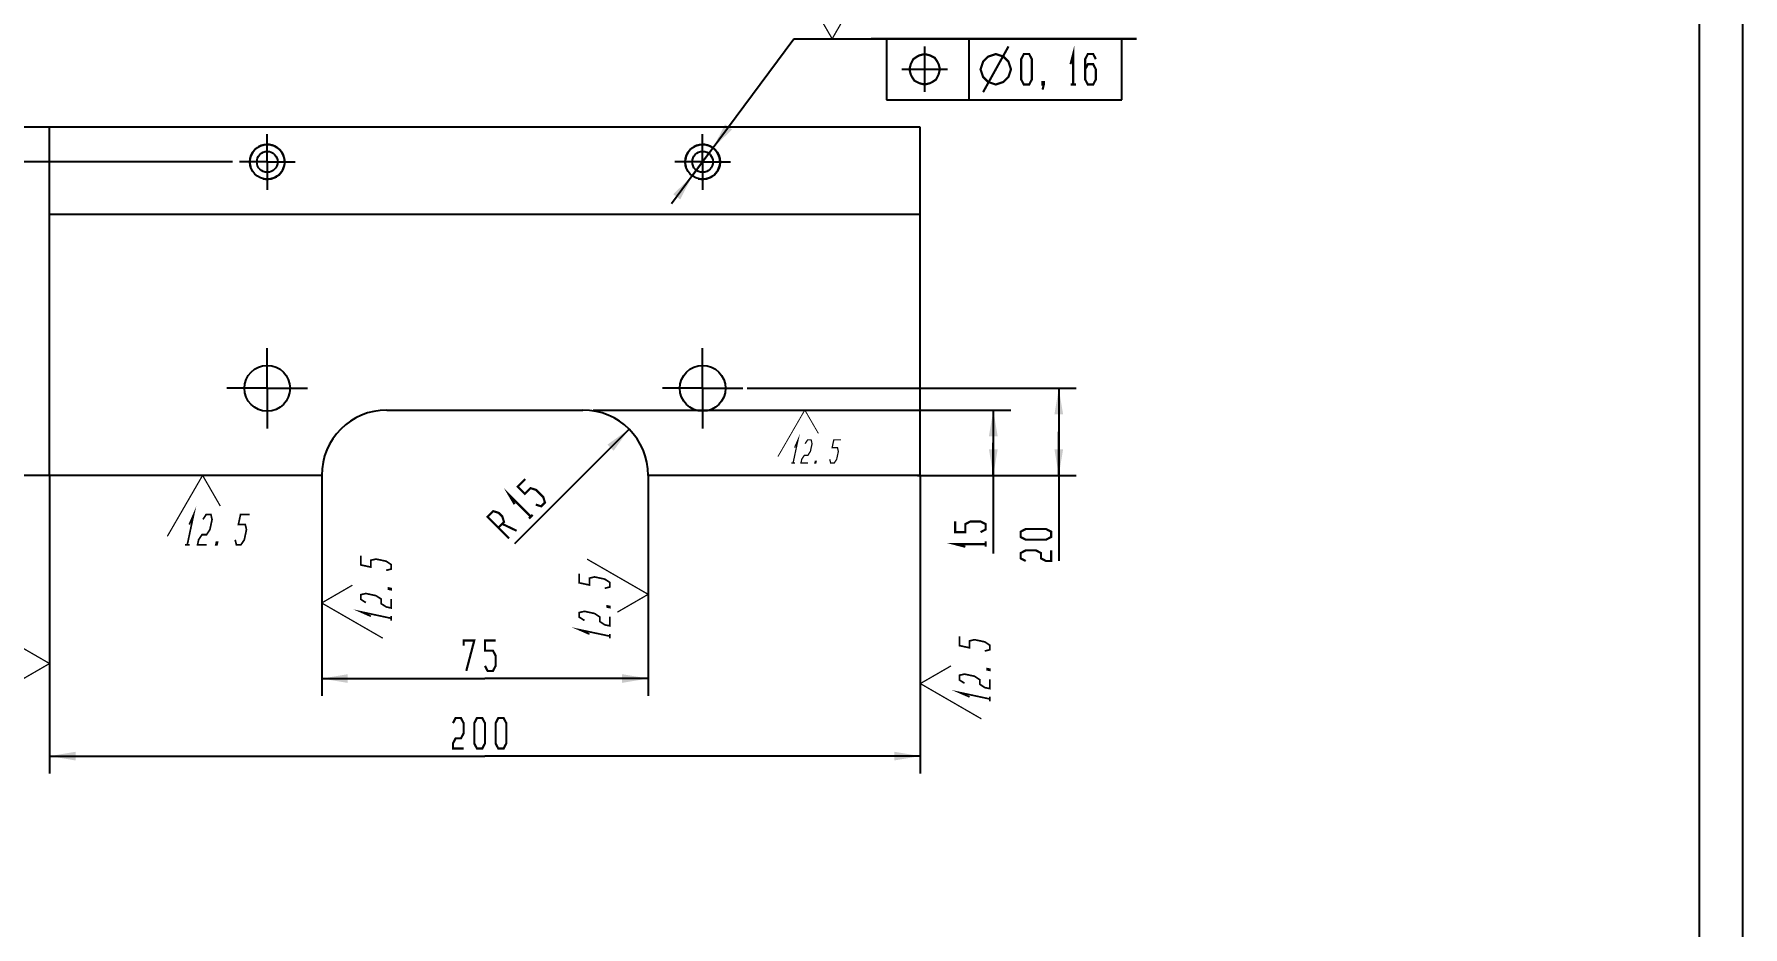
# Model space of a CAD drawing. Header units: millimetres. Extents: x 0 to 297, y 0 to 420.
# Drawn here: x 100.8 to 297, y 102.5 to 205 of the extents above; entities that cross this region are included whole.
import ezdxf

# ---------------------------------------------------------------- set-up
doc = ezdxf.new("R2010")
doc.units = ezdxf.units.MM
doc.header["$LTSCALE"] = 27.377778
doc.linetypes.add('CENTER', pattern=[0.6, 0.375, -0.075, 0.075, -0.075])
doc.layers.get('0').update_dxf_attribs({"linetype": 'CONTINUOUS'})
for name, color, linetype in [('ALL_AXIS', 7, 'CONTINUOUS'), ('ALL_DIMENSIONS', 7, 'CONTINUOUS'), ('ALL_ROUND', 7, 'CONTINUOUS'), ('ALL_SURF_FIN', 7, 'CONTINUOUS')]:
    doc.layers.add(name, color=color, linetype=linetype)
doc.styles.get("Standard").update_dxf_attribs({"font": 'txt', "width": 0.7})
doc.dimstyles.new('DIMSTYLE_1', dxfattribs={"dimtxt": 3.5, "dimasz": 3, "dimexe": 0.18, "dimexo": 0.0625, "dimgap": 0.09, "dimtad": 1, "dimdec": 5, "dimlfac": 2, "dimdsep": 46, "dimtxsty": 'STANDARD', "dimblk": '_FILLED', "dimblk1": '_FILLED', "dimblk2": '_FILLED', "dimcen": 0.09, "dimadec": 0, "dimazin": 0, "dimtp": 0.5, "dimtm": 0.5, "dimtfac": 1, "dimtdec": 5, "dimtofl": 0, "dimtmove": 0, "dimatfit": 3, "dimldrblk": '_FILLED', "dimfxl": 1, "dimtolj": 1, "dimarcsym": 0})
doc.dimstyles.new('DIMSTYLE_2', dxfattribs={"dimtxt": 3.5, "dimasz": 3, "dimexe": 0.18, "dimexo": 0.0625, "dimgap": 0.09, "dimtad": 1, "dimlfac": 2, "dimdsep": 46, "dimtxsty": 'STANDARD', "dimblk": '_FILLED', "dimblk1": '_FILLED', "dimblk2": '_FILLED', "dimcen": 0.09, "dimadec": 0, "dimazin": 0, "dimtp": 0.2, "dimtm": 0.2, "dimtfac": 1, "dimtofl": 0, "dimtmove": 0, "dimatfit": 3, "dimldrblk": '_FILLED', "dimfxl": 1, "dimtolj": 1, "dimarcsym": 0})
doc.dimstyles.new('DIMSTYLE_4', dxfattribs={"dimtxt": 3.5, "dimasz": 3, "dimexe": 0.18, "dimexo": 0.0625, "dimgap": 0.09, "dimtad": 1, "dimdec": 5, "dimlfac": 2, "dimdsep": 46, "dimtxsty": 'STANDARD', "dimblk": '_FILLED', "dimblk1": '_FILLED', "dimblk2": '_FILLED', "dimcen": 0.09, "dimadec": 0, "dimazin": 0, "dimtp": 0.2, "dimtm": 0.2, "dimtfac": 1, "dimtdec": 5, "dimtofl": 0, "dimtmove": 0, "dimatfit": 3, "dimldrblk": '_FILLED', "dimfxl": 1, "dimtolj": 1, "dimarcsym": 0})
doc.dimstyles.new('DIMSTYLE_6', dxfattribs={"dimtxt": 3.5, "dimasz": 3, "dimexe": 0.18, "dimexo": 0.0625, "dimgap": 0.09, "dimtad": 1, "dimtih": 1, "dimtoh": 1, "dimdec": 5, "dimlfac": 2, "dimdsep": 46, "dimtxsty": 'STANDARD', "dimblk": '_FILLED', "dimblk1": '_FILLED', "dimblk2": '_FILLED', "dimcen": 0.09, "dimadec": 0, "dimazin": 0, "dimtp": 0.2, "dimtm": 0.2, "dimtfac": 1, "dimtdec": 5, "dimtofl": 0, "dimtmove": 0, "dimatfit": 3, "dimldrblk": '_FILLED', "dimfxl": 1, "dimtolj": 1, "dimarcsym": 0})
doc.dimstyles.new('DIMSTYLE_7', dxfattribs={"dimtxt": 3.5, "dimasz": 3, "dimexe": 0.18, "dimexo": 0.0625, "dimgap": 0.09, "dimtad": 1, "dimlfac": 2, "dimdsep": 46, "dimtxsty": 'STANDARD', "dimblk": '_FILLED', "dimblk1": '_FILLED', "dimblk2": '_FILLED', "dimcen": 0.09, "dimadec": 0, "dimazin": 0, "dimtp": 0.3, "dimtm": 0.3, "dimtfac": 1, "dimtofl": 0, "dimtmove": 0, "dimatfit": 3, "dimldrblk": '_FILLED', "dimfxl": 1, "dimtolj": 1, "dimarcsym": 0})
doc.dimstyles.new('DIMSTYLE_8', dxfattribs={"dimtxt": 3.5, "dimasz": 3, "dimexe": 0.18, "dimexo": 0.0625, "dimgap": 0.09, "dimtad": 1, "dimdec": 5, "dimlfac": 2, "dimdsep": 46, "dimtxsty": 'STANDARD', "dimblk": '_FILLED', "dimblk1": '_FILLED', "dimblk2": '_FILLED', "dimcen": 0.09, "dimadec": 0, "dimazin": 0, "dimtp": 0.2, "dimtm": 0.2, "dimtfac": 1, "dimtdec": 5, "dimtofl": 0, "dimtmove": 0, "dimatfit": 3, "dimldrblk": '_FILLED', "dimfxl": 1, "dimtolj": 1, "dimarcsym": 0})

# ---------------------------------------------------------------- blocks, each defined once
blk = doc.blocks.new('_FILLED')
at = {"color": 0, "linetype": 'BYBLOCK'}
blk.add_solid([(0, 0), (-1, 0.167), (-1, -0.167)], dxfattribs=at)
blk = doc.blocks.new('*D0')
at = {"layer": 'ALL_DIMENSIONS', "color": 2, "linetype": 'CONTINUOUS'}
for p, q in [((102.54, 154.36), (102.54, 120.12)), ((202.54, 154.36), (202.54, 120.12)), ((102.54, 122.12), (152.54, 122.12)), ((202.54, 122.12), (152.54, 122.12))]:
    blk.add_line(p, q, dxfattribs=at)
at = {"layer": 'ALL_DIMENSIONS', "color": 2, "linetype": 'CONTINUOUS', "xscale": 3, "yscale": 3, "zscale": 3, "rotation": 180}
blk.add_blockref('_FILLED', (102.54, 122.12), dxfattribs=at)
at = {"layer": 'ALL_DIMENSIONS', "color": 2, "linetype": 'CONTINUOUS', "xscale": 3, "yscale": 3, "zscale": 3}
blk.add_blockref('_FILLED', (202.54, 122.12), dxfattribs=at)
blk = doc.blocks.new('SF2_BL1', base_point=(206.53, 131.13))
at = {"layer": 'ALL_SURF_FIN', "color": 2, "linetype": 'CONTINUOUS'}
for points, const_width in [([(209.94, 134.19), (210.52, 134.33), (210.52, 134.85), (209.94, 135.24), (208.77, 135.49), (208.19, 135.35), (208.19, 134.56), (207.02, 134.81), (207.02, 135.86)], 0.194), ([(202.54, 130.45), (206.06, 132.48)], 0.146), ([(207.61, 130.49), (207.02, 130.87), (207.02, 131.4), (207.61, 131.54), (208.77, 131.29), (209.36, 130.9), (209.36, 130.38), (209.94, 129.99), (210.52, 129.87), (210.52, 130.92)], 0.194), ([(210.52, 132.1), (210.52, 131.97), (210.23, 132.03), (210.23, 132.16), (210.52, 132.1)], 0.194), ([(202.54, 130.45), (209.55, 126.4)], 0.146), ([(208.19, 128.92), (207.02, 129.43), (210.52, 128.68)], 0.194), ([(210.52, 128.42), (210.52, 128.95)], 0.194)]:
    blk.add_lwpolyline(points, dxfattribs=dict(at, const_width=const_width))
blk = doc.blocks.new('SF1_BL2', base_point=(98.59, 132.24))
at = {"layer": 'ALL_SURF_FIN', "color": 2, "linetype": 'CONTINUOUS'}
for points, const_width in [([(102.54, 132.75), (95.53, 136.8)], 0.146), ([(97.55, 133.46), (98.13, 133.59), (98.13, 134.12), (97.55, 134.51), (96.38, 134.75), (95.8, 134.62), (95.8, 133.83), (94.63, 134.08), (94.63, 135.13)], 0.194), ([(98.13, 131.36), (98.13, 131.23), (97.84, 131.29), (97.84, 131.43), (98.13, 131.36)], 0.194), ([(102.54, 132.75), (99.01, 130.71)], 0.146), ([(95.22, 129.75), (94.63, 130.14), (94.63, 130.66), (95.22, 130.8), (96.38, 130.55), (96.97, 130.17), (96.97, 129.64), (97.55, 129.26), (98.13, 129.13), (98.13, 130.18)], 0.194), ([(95.8, 128.18), (94.63, 128.69), (98.13, 127.95)], 0.194), ([(98.13, 127.69), (98.13, 128.21)], 0.194)]:
    blk.add_lwpolyline(points, dxfattribs=dict(at, const_width=const_width))
blk = doc.blocks.new('*D3')
at = {"layer": 'ALL_DIMENSIONS', "color": 2, "linetype": 'CONTINUOUS'}
for p, q in [((182.65, 164.36), (220.44, 164.36)), ((218.44, 164.36), (218.44, 159.36)), ((218.44, 154.36), (218.44, 159.36)), ((218.44, 159.36), (218.44, 144.53)), ((202.2, 154.36), (220.44, 154.36))]:
    blk.add_line(p, q, dxfattribs=at)
at = {"layer": 'ALL_DIMENSIONS', "color": 2, "linetype": 'CONTINUOUS', "xscale": 3, "yscale": 3, "zscale": 3}
for p, rotation in [((218.44, 164.36), 90), ((218.44, 154.36), 270)]:
    blk.add_blockref('_FILLED', p, dxfattribs=dict(at, rotation=rotation))
blk = doc.blocks.new('*D9')
at = {"layer": 'ALL_DIMENSIONS', "color": 2, "linetype": 'CONTINUOUS'}
for p, q in [((177.54, 190.36), (188.02, 204.5)), ((188.02, 204.5), (227.36, 204.5)), ((227.36, 204.5), (196.91, 204.5)), ((177.54, 190.36), (173.96, 185.55)), ((176.35, 188.76), (177.54, 190.36)), ((178.73, 191.97), (177.54, 190.36))]:
    blk.add_line(p, q, dxfattribs=at)
at = {"layer": 'ALL_DIMENSIONS', "color": 2, "linetype": 'CONTINUOUS', "xscale": 3, "yscale": 3, "zscale": 3}
for p, rotation in [((178.73, 191.97), 233.4379442258), ((176.35, 188.76), 53.4389185839)]:
    blk.add_blockref('_FILLED', p, dxfattribs=dict(at, rotation=rotation))
blk = doc.blocks.new('SF0_BL5', base_point=(192.68, 208.45))
at = {"layer": 'ALL_SURF_FIN', "color": 2, "linetype": 'CONTINUOUS'}
for points, const_width in [([(189.53, 212.4), (190.58, 212.4), (189.81, 211.24), (190.07, 211.24), (190.21, 210.65), (189.96, 209.49), (189.58, 208.9), (189.05, 208.9), (188.91, 209.49)], 0.194), ([(193.61, 211.82), (194, 212.4), (194.52, 212.4), (194.66, 211.82), (194.41, 210.65), (194.03, 210.07), (193.5, 210.07), (193.11, 209.49), (192.99, 208.9), (194.04, 208.9)], 0.194), ([(192.41, 204.5), (196.45, 211.5)], 0.146), ([(192.41, 204.5), (190.37, 208.02)], 0.146), ([(191.02, 208.9), (190.89, 208.9), (190.95, 209.19), (191.08, 209.19), (191.02, 208.9)], 0.194)]:
    blk.add_lwpolyline(points, dxfattribs=dict(at, const_width=const_width))
blk = doc.blocks.new('*D11')
at = {"layer": 'ALL_DIMENSIONS', "color": 2, "linetype": 'CONTINUOUS'}
for p, q in [((97.23, 194.36), (97.23, 202.7)), ((97.23, 202.7), (97.23, 192.36)), ((102.13, 194.36), (95.23, 194.36)), ((97.23, 186.36), (97.23, 192.36)), ((123.54, 190.36), (95.23, 190.36)), ((97.23, 190.36), (97.23, 186.36))]:
    blk.add_line(p, q, dxfattribs=at)
at = {"layer": 'ALL_DIMENSIONS', "color": 2, "linetype": 'CONTINUOUS', "xscale": 3, "yscale": 3, "zscale": 3}
for p, rotation in [((97.23, 194.36), 270), ((97.23, 190.36), 90)]:
    blk.add_blockref('_FILLED', p, dxfattribs=dict(at, rotation=rotation))
blk = doc.blocks.new('*D13')
at = {"layer": 'ALL_DIMENSIONS', "color": 2, "linetype": 'CONTINUOUS'}
for p, q in [((102.54, 194.36), (88.84, 194.36)), ((90.84, 194.36), (90.84, 174.36)), ((90.84, 154.36), (90.84, 174.36)), ((102.54, 154.36), (88.84, 154.36))]:
    blk.add_line(p, q, dxfattribs=at)
at = {"layer": 'ALL_DIMENSIONS', "color": 2, "linetype": 'CONTINUOUS', "xscale": 3, "yscale": 3, "zscale": 3}
for p, rotation in [((90.84, 194.36), 90), ((90.84, 154.36), 270)]:
    blk.add_blockref('_FILLED', p, dxfattribs=dict(at, rotation=rotation))
blk = doc.blocks.new('*D14')
at = {"layer": 'ALL_DIMENSIONS', "color": 2, "linetype": 'CONTINUOUS'}
for p, q in [((164.97, 161.86), (212.92, 161.86)), ((210.92, 161.86), (210.92, 158.11)), ((210.92, 154.36), (210.92, 158.11)), ((210.92, 158.11), (210.92, 145.39)), ((206.78, 154.36), (212.92, 154.36))]:
    blk.add_line(p, q, dxfattribs=at)
at = {"layer": 'ALL_DIMENSIONS', "color": 2, "linetype": 'CONTINUOUS', "xscale": 3, "yscale": 3, "zscale": 3}
for p, rotation in [((210.92, 161.86), 90), ((210.92, 154.36), 270)]:
    blk.add_blockref('_FILLED', p, dxfattribs=dict(at, rotation=rotation))
blk = doc.blocks.new('SF5_BL6', base_point=(189.79, 158.81))
at = {"layer": 'ALL_SURF_FIN', "color": 2, "linetype": 'CONTINUOUS'}
for points, const_width in [([(189.27, 161.86), (186.18, 156.51)], 0.111), ([(189.27, 161.86), (190.83, 159.17)], 0.111), ([(188.1, 157.55), (188.49, 158.44), (187.92, 155.77)], 0.149), ([(189.3, 157.99), (189.6, 158.44), (190, 158.44), (190.1, 157.99), (189.91, 157.1), (189.62, 156.66), (189.22, 156.66), (188.92, 156.21), (188.83, 155.77), (189.63, 155.77)], 0.149), ([(192.13, 156.21), (192.24, 155.77), (192.64, 155.77), (192.93, 156.21), (193.12, 157.1), (193.02, 157.55), (192.41, 157.55), (192.6, 158.44), (193.41, 158.44)], 0.149), ([(187.72, 155.77), (188.13, 155.77)], 0.149), ([(190.53, 155.77), (190.43, 155.77), (190.48, 155.99), (190.58, 155.99), (190.53, 155.77)], 0.149)]:
    blk.add_lwpolyline(points, dxfattribs=dict(at, const_width=const_width))
blk = doc.blocks.new('*D15')
at = {"layer": 'ALL_DIMENSIONS', "color": 2, "linetype": 'CONTINUOUS'}
for p, q in [((133.79, 154.36), (133.79, 129.03)), ((171.29, 154.36), (171.29, 129.03)), ((133.79, 131.03), (152.54, 131.03)), ((171.29, 131.03), (152.54, 131.03))]:
    blk.add_line(p, q, dxfattribs=at)
at = {"layer": 'ALL_DIMENSIONS', "color": 2, "linetype": 'CONTINUOUS', "xscale": 3, "yscale": 3, "zscale": 3, "rotation": 180}
blk.add_blockref('_FILLED', (133.79, 131.03), dxfattribs=at)
at = {"layer": 'ALL_DIMENSIONS', "color": 2, "linetype": 'CONTINUOUS', "xscale": 3, "yscale": 3, "zscale": 3}
blk.add_blockref('_FILLED', (171.29, 131.03), dxfattribs=at)
blk = doc.blocks.new('SF4_BL7', base_point=(167.34, 140.19))
at = {"layer": 'ALL_SURF_FIN', "color": 2, "linetype": 'CONTINUOUS'}
for points, const_width in [([(171.29, 140.7), (164.28, 144.74)], 0.146), ([(166.3, 141.4), (166.88, 141.54), (166.88, 142.07), (166.3, 142.45), (165.13, 142.7), (164.55, 142.56), (164.55, 141.77), (163.38, 142.02), (163.38, 143.07)], 0.194), ([(166.88, 139.31), (166.88, 139.18), (166.59, 139.24), (166.59, 139.37), (166.88, 139.31)], 0.194), ([(171.29, 140.7), (167.76, 138.66)], 0.146), ([(163.97, 137.7), (163.38, 138.08), (163.38, 138.61), (163.97, 138.75), (165.13, 138.5), (165.72, 138.11), (165.72, 137.59), (166.3, 137.2), (166.88, 137.08), (166.88, 138.13)], 0.194), ([(164.55, 136.13), (163.38, 136.64), (166.88, 135.9)], 0.194), ([(166.88, 135.63), (166.88, 136.16)], 0.194)]:
    blk.add_lwpolyline(points, dxfattribs=dict(at, const_width=const_width))
blk = doc.blocks.new('SF3_BL8', base_point=(137.78, 140.4))
at = {"layer": 'ALL_SURF_FIN', "color": 2, "linetype": 'CONTINUOUS'}
for points, const_width in [([(141.19, 143.46), (141.77, 143.6), (141.77, 144.12), (141.19, 144.51), (140.02, 144.75), (139.44, 144.62), (139.44, 143.83), (138.27, 144.08), (138.27, 145.13)], 0.194), ([(133.79, 139.71), (137.31, 141.75)], 0.146), ([(141.77, 141.36), (141.77, 141.23), (141.48, 141.29), (141.48, 141.43), (141.77, 141.36)], 0.194), ([(133.79, 139.71), (140.8, 135.67)], 0.146), ([(138.86, 139.75), (138.27, 140.14), (138.27, 140.66), (138.86, 140.8), (140.02, 140.55), (140.61, 140.17), (140.61, 139.64), (141.19, 139.26), (141.77, 139.13), (141.77, 140.18)], 0.194), ([(139.44, 138.18), (138.27, 138.7), (141.77, 137.95)], 0.194), ([(141.77, 137.69), (141.77, 138.21)], 0.194)]:
    blk.add_lwpolyline(points, dxfattribs=dict(at, const_width=const_width))
blk = doc.blocks.new('*D16')
at = {"layer": 'ALL_DIMENSIONS', "color": 2, "linetype": 'CONTINUOUS'}
blk.add_line((169.09, 159.67), (155.93, 146.51), dxfattribs=at)
at = {"layer": 'ALL_DIMENSIONS', "color": 2, "linetype": 'CONTINUOUS', "xscale": 3, "yscale": 3, "zscale": 3, "rotation": 45}
blk.add_blockref('_FILLED', (169.09, 159.67), dxfattribs=at)
blk = doc.blocks.new('SF6_BL10', base_point=(120.79, 150.37))
at = {"layer": 'ALL_SURF_FIN', "color": 2, "linetype": 'CONTINUOUS'}
for points, const_width in [([(120.11, 154.36), (116.06, 147.36)], 0.146), ([(120.11, 154.36), (122.14, 150.84)], 0.146), ([(118.58, 148.71), (119.09, 149.88), (118.35, 146.38)], 0.194), ([(120.15, 149.3), (120.53, 149.88), (121.06, 149.88), (121.2, 149.3), (120.95, 148.13), (120.56, 147.55), (120.04, 147.55), (119.65, 146.96), (119.53, 146.38), (120.58, 146.38)], 0.194), ([(123.85, 146.96), (123.99, 146.38), (124.51, 146.38), (124.9, 146.96), (125.15, 148.13), (125.01, 148.71), (124.22, 148.71), (124.47, 149.88), (125.52, 149.88)], 0.194), ([(118.08, 146.38), (118.61, 146.38)], 0.194), ([(121.76, 146.38), (121.63, 146.38), (121.69, 146.67), (121.82, 146.67), (121.76, 146.38)], 0.194)]:
    blk.add_lwpolyline(points, dxfattribs=dict(at, const_width=const_width))

msp = doc.modelspace()

# ---------------------------------------------------------------- linework, layer by layer
at = {"color": 7, "linetype": 'CONTINUOUS'}
for p, q in [((297, 0), (297, 420)), ((292, 415), (292, 5)), ((202.5384615, 194.3645718), (102.5384615, 194.3645718)), ((102.5384615, 154.3645718), (102.5384615, 176.3645718)), ((202.5384615, 154.3645718), (202.5384615, 176.3645718))]:
    msp.add_line(p, q, dxfattribs=at)
at = {"color": 2, "linetype": 'CONTINUOUS'}
for centre in [(127.5384615, 190.3645718), (177.5384615, 190.3645718)]:
    msp.add_arc(centre, 2, 255, 195, dxfattribs=at)
at = {"layer": 'ALL_AXIS', "color": 7, "linetype": 'CENTER'}
for p, q in [((127.5384615, 190.3645718), (127.5384615, 193.5645718)), ((177.5384615, 190.3645718), (177.5384615, 193.5645718)), ((127.5384615, 190.3645718), (124.3384615, 190.3645718)), ((127.5384615, 190.3645718), (127.5384615, 187.1645718)), ((127.5384615, 190.3645718), (130.7384615, 190.3645718)), ((177.5384615, 190.3645718), (174.3384615, 190.3645718)), ((177.5384615, 190.3645718), (180.7384615, 190.3645718)), ((177.5384615, 190.3645718), (177.5384615, 187.1645718)), ((127.5384615, 164.3645718), (127.5384615, 168.9895718)), ((177.5384615, 164.3645718), (177.5384615, 168.9895718)), ((127.5384615, 164.3645718), (122.9134615, 164.3645718)), ((127.5384615, 164.3645718), (127.5384615, 159.7395718)), ((127.5384615, 164.3645718), (132.1634615, 164.3645718)), ((177.5384615, 164.3645718), (172.9134615, 164.3645718)), ((177.5384615, 164.3645718), (182.1634615, 164.3645718)), ((177.5384615, 164.3645718), (177.5384615, 159.7395718))]:
    msp.add_line(p, q, dxfattribs=at)
at = {"layer": 'ALL_AXIS', "color": 7, "linetype": 'CONTINUOUS'}
for centre, radius in [((127.5384615, 190.3645718), 2), ((177.5384615, 190.3645718), 2), ((127.5384615, 190.3645718), 1.2), ((177.5384615, 190.3645718), 1.2), ((127.5384615, 164.3645718), 2.625), ((177.5384615, 164.3645718), 2.625)]:
    msp.add_circle(centre, radius, dxfattribs=at)
at = {"layer": 'ALL_DIMENSIONS', "color": 2, "linetype": 'CONTINUOUS'}
for p, q in [((225.6725464, 204.4964406), (198.6642131, 204.4964406)), ((198.6642131, 204.4964406), (198.6642131, 197.4964406)), ((208.1433797, 197.4964406), (208.1433797, 204.4964406)), ((225.6725464, 197.4964406), (225.6725464, 204.4964406)), ((198.6642131, 197.4964406), (225.6725464, 197.4964406))]:
    msp.add_line(p, q, dxfattribs=at)
at = {"layer": 'ALL_DIMENSIONS', "color": 2, "linetype": 'CONTINUOUS', "const_width": 0.25}
for points in [[(201.2892057, 200.9964475), (201.4350391, 200.4131141), (201.5808724, 200.1214475), (201.8725391, 199.6839475), (202.4558724, 199.3922808), (203.0392057, 199.2464475), (203.6225391, 199.3922808), (203.9142057, 199.5381141), (204.3517057, 199.8297808), (204.6433724, 200.4131141), (204.7892057, 200.9964475), (204.6433724, 201.5797808), (204.4975391, 201.8714475), (204.2058724, 202.3089475), (203.6225391, 202.6006141), (203.0392057, 202.7464475), (202.4558724, 202.6006141), (202.1642057, 202.4547808), (201.7267057, 202.1631141), (201.4350391, 201.5797808), (201.2892057, 200.9964475)], [(203.0392057, 198.3714475), (203.0392057, 203.6214475)], [(209.4558724, 200.9964475), (209.7475391, 201.8714475), (210.3308724, 202.4547808), (211.2058724, 202.7464475), (212.0808724, 202.4547808), (212.6642057, 201.8714475), (212.9558724, 200.9964475), (212.6642057, 200.1214475), (212.0808724, 199.5381141), (211.2058724, 199.2464475), (210.3308724, 199.5381141), (209.7475391, 200.1214475), (209.4558724, 200.9964475)], [(209.7475391, 198.3714475), (212.6642057, 203.6214475)], [(214.4287891, 199.2464475), (214.1225391, 199.8297808), (214.1225391, 202.1631141), (214.4287891, 202.7464475), (215.0412891, 202.7464475), (215.3475391, 202.1631141), (215.3475391, 199.8297808), (215.0412891, 199.2464475), (214.4287891, 199.2464475)], [(219.7881641, 201.5797808), (220.0944141, 202.7464475), (220.0944141, 199.2464475)], [(222.6975391, 202.1631141), (222.3912891, 202.7464475), (221.7787891, 202.7464475), (221.4725391, 202.1631141), (221.4725391, 199.8297808), (221.7787891, 199.2464475), (222.3912891, 199.2464475), (222.6975391, 199.8297808), (222.6975391, 200.9964475), (222.3912891, 201.5797808), (221.7787891, 201.5797808), (221.4725391, 200.9964475)], [(200.4142057, 200.9964475), (205.6642057, 200.9964475)], [(216.7256641, 199.2464475), (216.5725391, 199.2464475), (216.5725391, 199.5381141), (216.7256641, 199.5381141), (216.7256641, 199.2464475), (216.5725391, 198.6631141)], [(219.7881641, 199.2464475), (220.4006641, 199.2464475)], [(158.367296, 151.0058138), (158.9963542, 150.8098806), (159.4294488, 151.2429905), (159.2335156, 151.8720182), (158.4085547, 152.6969792), (157.7795269, 152.8929123), (157.1298698, 152.2432552), (156.3049089, 153.0682161), (157.1711285, 153.9344206)], [(155.9388368, 151.0522222), (155.3304384, 152.0937305), (157.8053212, 149.6188477)], [(155.314974, 147.1285156), (152.8400911, 149.6033832), (153.4897483, 150.2530404), (154.118776, 150.0571072), (154.5312413, 149.6446267), (154.7271745, 149.015599), (154.0775326, 148.3659418)], [(157.5887587, 149.4023003), (158.0218533, 149.8354102)], [(209.459184, 147.8449371), (210.0425174, 148.1511871), (210.0425174, 148.7636871), (209.459184, 149.0699371), (208.2925174, 149.0699371), (207.709184, 148.7636871), (207.709184, 147.8449371), (206.5425174, 147.8449371), (206.5425174, 149.0699371)], [(154.5106424, 148.7990516), (156.1811632, 147.9947201)], [(217.5614106, 147.2824457), (216.9780773, 146.9761957), (214.6447439, 146.9761957), (214.0614106, 147.2824457), (214.0614106, 147.8949457), (214.6447439, 148.2011957), (216.9780773, 148.2011957), (217.5614106, 147.8949457), (217.5614106, 147.2824457)], [(207.709184, 146.1605621), (206.5425174, 146.4668121), (210.0425174, 146.4668121)], [(210.0425174, 146.1605621), (210.0425174, 146.7730621)], [(214.6447439, 144.5261957), (214.0614106, 144.8324457), (214.0614106, 145.4449457), (214.6447439, 145.7511957), (215.8114106, 145.7511957), (216.3947439, 145.4449457), (216.3947439, 144.8324457), (216.9780773, 144.5261957), (217.5614106, 144.5261957), (217.5614106, 145.7511957)], [(150.3947092, 131.9034549), (151.3134592, 135.4034549), (150.0884592, 135.4034549), (150.0884592, 134.8201215)], [(152.5384592, 132.4867882), (152.8447092, 131.9034549), (153.4572092, 131.9034549), (153.7634592, 132.4867882), (153.7634592, 133.6534549), (153.4572092, 134.2367882), (152.5384592, 134.2367882), (152.5384592, 135.4034549), (153.7634592, 135.4034549)], [(148.8634592, 125.9092871), (149.1697092, 126.4926204), (149.7822092, 126.4926204), (150.0884592, 125.9092871), (150.0884592, 124.7426204), (149.7822092, 124.1592871), (149.1697092, 124.1592871), (148.8634592, 123.5759538), (148.8634592, 122.9926204), (150.0884592, 122.9926204)], [(151.6197092, 122.9926204), (151.3134592, 123.5759538), (151.3134592, 125.9092871), (151.6197092, 126.4926204), (152.2322092, 126.4926204), (152.5384592, 125.9092871), (152.5384592, 123.5759538), (152.2322092, 122.9926204), (151.6197092, 122.9926204)], [(154.0697092, 122.9926204), (153.7634592, 123.5759538), (153.7634592, 125.9092871), (154.0697092, 126.4926204), (154.6822092, 126.4926204), (154.9884592, 125.9092871), (154.9884592, 123.5759538), (154.6822092, 122.9926204), (154.0697092, 122.9926204)]]:
    msp.add_lwpolyline(points, dxfattribs=at)
at = {"layer": 'ALL_ROUND', "color": 7, "linetype": 'CONTINUOUS'}
for p, q in [((102.5384615, 176.3645718), (102.5384615, 194.3645718)), ((202.5384615, 176.3645718), (202.5384615, 194.3645718)), ((102.5384615, 184.3645718), (202.5384615, 184.3645718)), ((141.2884615, 161.8645718), (163.7884615, 161.8645718)), ((133.7884615, 154.3645718), (102.5384615, 154.3645718)), ((202.5384615, 154.3645718), (171.2884615, 154.3645718))]:
    msp.add_line(p, q, dxfattribs=at)
for centre, start, end in [((141.2884615, 154.3645718), 90, 180), ((163.7884615, 154.3645718), 0, 90)]:
    msp.add_arc(centre, 7.5, start, end, dxfattribs=at)

# ---------------------------------------------------------------- block references
at = {"layer": 'ALL_SURF_FIN', "color": 2, "linetype": 'CONTINUOUS'}
for name, p in [('SF0_BL5', (192.6842793, 208.4497578)), ('SF5_BL6', (189.7930701, 158.8149346)), ('SF6_BL10', (120.7913854, 150.3721546)), ('SF3_BL8', (137.7808736, 140.3974021)), ('SF4_BL7', (167.3351487, 140.1888598)), ('SF1_BL2', (98.5851433, 132.2423667)), ('SF2_BL1', (206.5308714, 131.1308908))]:
    msp.add_blockref(name, p, dxfattribs=at)

# ---------------------------------------------------------------- dimensions: what is measured, and where the dimension line sits
at = {"layer": 'ALL_DIMENSIONS', "color": 2, "linetype": 'CONTINUOUS'}
dim = msp.add_diameter_dim_2p(p1=(178.729838, 191.9710033), p2=(176.3470851, 188.7581403), text='2отв. М<>-6Н', dimstyle='DIMSTYLE_6', dxfattribs=at)
dim.commit()
dim.dimension.update_dxf_attribs({"geometry": '*D9', "text_midpoint": (198.6642131, 205.3714406), "dimtype": 163})
for base, p1, p2, angle, dimstyle, picture, middle in [((97.2320447, 190.3645718), (102.1283401, 194.3645718), (123.5421135, 190.3645718), 270, 'DIMSTYLE_4', '*D11', (96.3570447, 200.2538318)), ((90.8396395, 194.3645718), (102.5384615, 154.3645718), (102.5384615, 194.3645718), 90, 'DIMSTYLE_7', '*D13', (89.9646395, 175.9629489)), ((218.4364084, 164.3645718), (202.1956251, 154.3645718), (182.6465342, 164.3645718), 90, 'DIMSTYLE_4', '*D3', (217.5614084, 144.5261954)), ((210.9175272, 161.8645718), (206.7839396, 154.3645718), (164.9707306, 161.8645718), 90, 'DIMSTYLE_2', '*D14', (210.0425272, 145.3949354)), ((102.5384615, 122.1176192), (202.5384615, 154.3645718), (102.5384615, 154.3645718), 180, 'DIMSTYLE_1', '*D0', (148.8634615, 122.9926192))]:
    dim = msp.add_linear_dim(base=base, p1=p1, p2=p2, angle=angle, dimstyle=dimstyle, dxfattribs=at)
    dim.commit()
    dim.dimension.update_dxf_attribs({"geometry": picture, "text_midpoint": middle, "dimtype": 160})
dim = msp.add_radius_dim(center=(163.7884615, 154.3645718), mpoint=(169.0917624, 159.6678727), dimstyle='DIMSTYLE_8', dxfattribs=at)
dim.commit()
dim.dimension.update_dxf_attribs({"geometry": '*D16', "text_midpoint": (155.3149653, 147.1285124), "dimtype": 164})
dim = msp.add_linear_dim(base=(171.2884615, 131.0284551), p1=(133.7884615, 154.3645718), p2=(171.2884615, 154.3645718), dimstyle='DIMSTYLE_7', dxfattribs=at)
dim.commit()
dim.dimension.update_dxf_attribs({"geometry": '*D15', "text_midpoint": (150.0884615, 131.9034551), "dimtype": 160})

doc.saveas('drawing.dxf')
